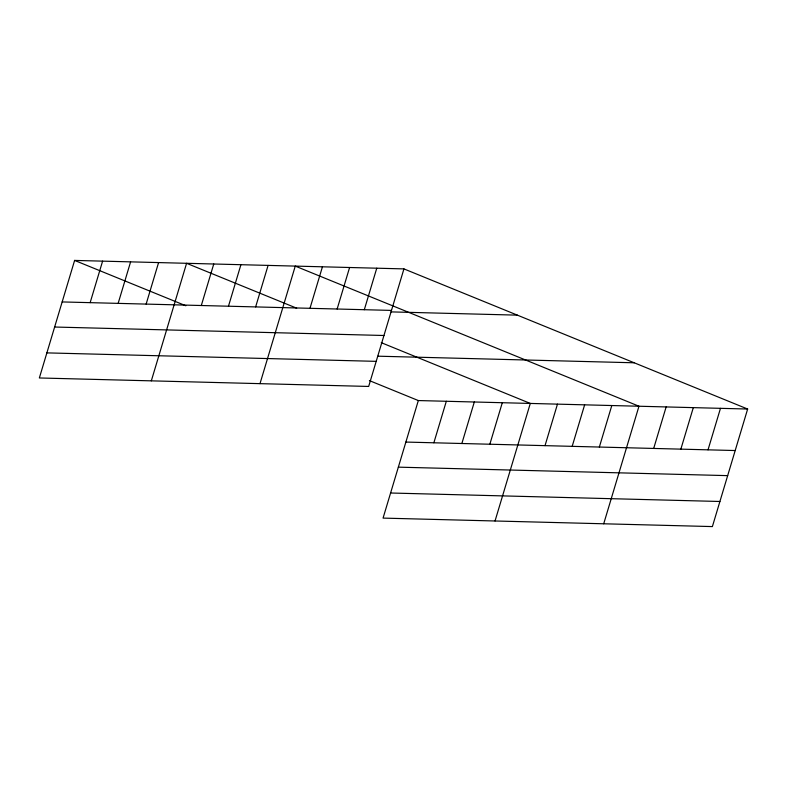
<?xml version="1.0" encoding="UTF-8"?>
<svg xmlns="http://www.w3.org/2000/svg" width="787" height="787" viewBox="0 0 787 787"><rect width="100%" height="100%" fill="white"/><g stroke="black" fill="none" stroke-linecap="round" stroke-linejoin="round"><path stroke-width="1.18" d="M403.938 268.898L74.617 260.418L39.35 377.967L368.67 386.447L403.938 268.898L747.65 409.033L712.383 526.582L383.062 518.102L418.33 400.553L747.65 409.033M90.151 302.651L102.605 261.136M118.148 303.369L130.603 261.864M146.136 304.097L158.59 262.583M151.32 380.849L186.588 263.301L296.679 308.189M201.305 305.513L213.759 263.999M228.466 306.212L240.92 264.698M255.637 306.91L268.092 265.396M259.995 383.653L295.263 266.104L638.975 406.23L603.708 523.778M309.98 308.307L322.434 266.803M337.141 309.006L349.595 267.501M364.312 309.714L376.766 268.2M433.863 442.786L446.318 401.272M461.861 443.504L474.315 401.99M489.848 444.222L502.303 402.718M495.033 520.984L530.3 403.436L381.262 342.67M545.017 445.649L557.471 404.134M572.179 446.347L584.633 404.833M599.35 447.046L611.804 405.531M653.692 448.442L666.146 406.928M680.853 449.141L693.308 407.636M708.025 449.839L720.479 408.335M62.163 301.933L391.483 310.412M390.972 311.888L517.364 315.144M54.637 327.028L383.958 335.498M377.927 356.186L634.224 362.787M46.876 352.881L376.196 361.351M405.876 442.068L735.196 450.538M398.35 467.153L727.67 475.633M390.588 493.006L719.908 501.486M74.617 260.418L185.821 305.759M369.398 380.603L418.33 400.553"/></g></svg>
